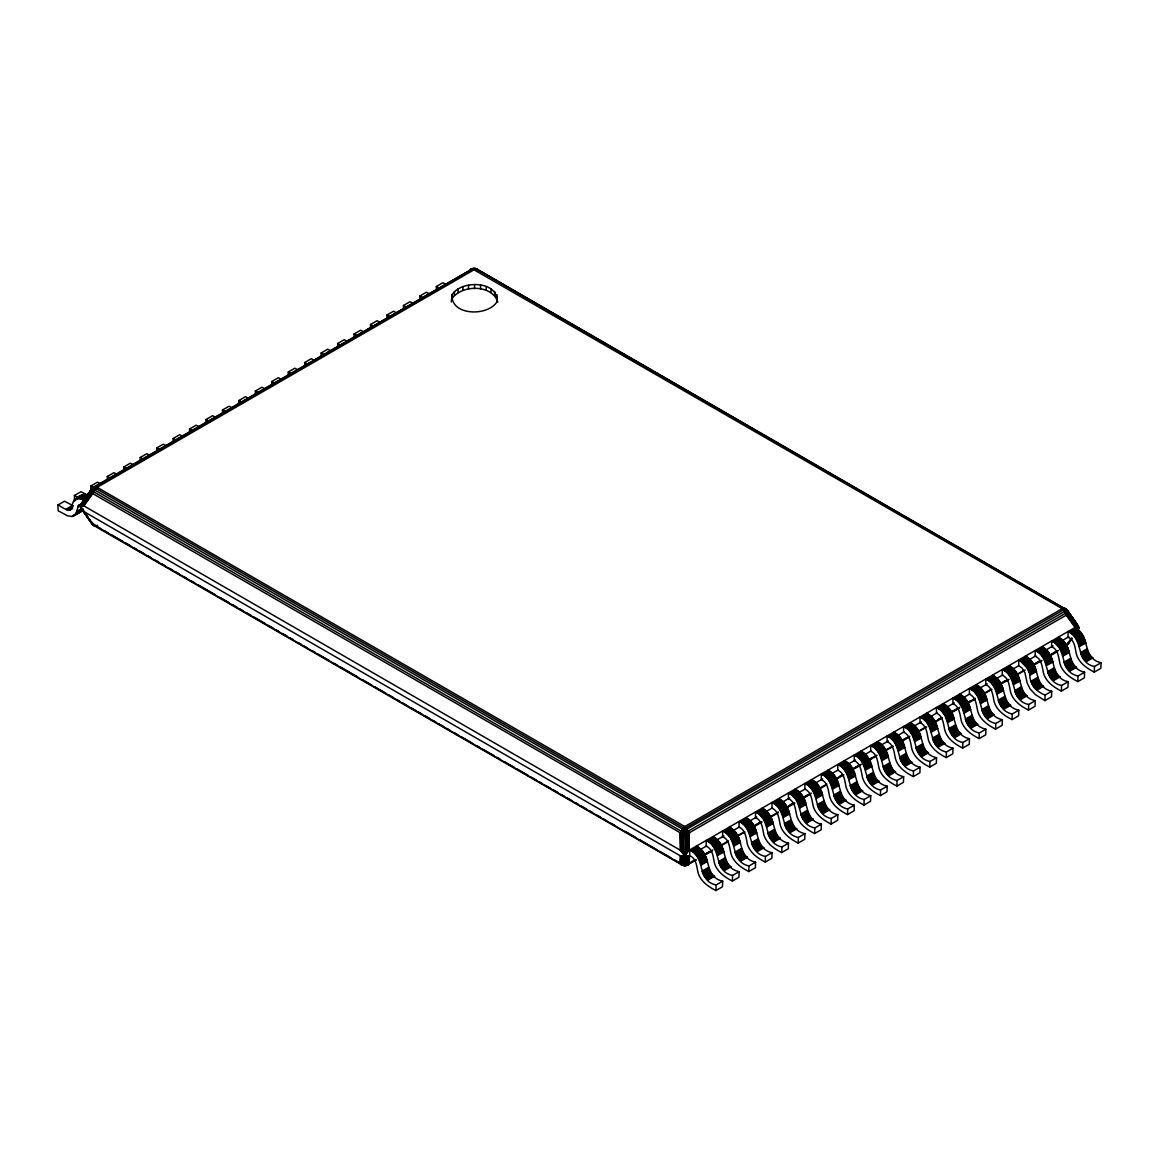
<?xml version="1.0" encoding="UTF-8"?>
<svg xmlns="http://www.w3.org/2000/svg" width="1159" height="1159" viewBox="0 0 1159 1159"><rect width="100%" height="100%" fill="white"/><g stroke="black" fill="none" stroke-linecap="round" stroke-linejoin="round"><path stroke-width="1.5" d="M473.017 268.497L93.386 487.229L80.043 506.512L93.647 525.418L682.303 865.15L683.796 864.962L684.143 855.284L680.203 850.155L680.203 832.756L684.781 826.555L1061.789 608.895L1064.541 608.287L1066.744 609.75L476.972 269.047L472.858 268.526L469.641 270.598L471.988 268.989L476.479 269.149L564.969 320.348M93.662 523.781L91.909 523.81L681.883 864.455L685.346 865.324L685.78 832.915L683.535 829.714L94.459 489.895L91.271 489.808L92.648 493.531L680.203 832.756L689.359 832.756L1066.352 615.11L1067.787 611.228L1065.614 608.794L1066.744 609.75M681.521 851.314L681.854 831.568L686.229 827.642L1063.223 609.982L1066.526 609.475M689.359 832.756L688.794 850.576L685.433 855.284L680.84 856.124L83.97 511.626L80.043 506.512L92.488 487.982L94.459 486.708L97.211 487.331L684.781 826.555L689.359 832.756L688.794 850.576L687.693 832.872L684.868 828.555L95.777 488.403L92.387 488.113M716.103 884.969C696.53 880.681 705.99 857.196 689.721 849.953L689.721 855.661C696.545 858.544 696.631 866.7 698.095 872.828C700.644 881.362 708.381 886.707 715.914 890.561L716.103 884.969L722.68 881.173C703.107 876.885 712.539 853.401 696.298 846.157M722.68 881.173L722.492 886.751L715.914 890.561M732.546 875.465C712.973 871.191 722.434 847.707 706.179 840.463L706.179 846.157C713.002 849.054 713.075 857.196 714.538 863.325C717.102 871.858 724.824 877.204 732.372 881.057L732.546 875.465L739.123 871.669C719.565 867.396 728.997 843.897 712.756 836.653M739.123 871.669L738.949 877.262L732.372 881.057M749.004 865.976C729.431 861.688 738.891 838.203 722.622 830.96L722.622 836.653C729.446 839.551 729.533 847.707 730.996 853.821C733.546 862.368 741.282 867.714 748.815 871.554L749.004 865.976L755.581 862.166C736.008 857.892 745.44 834.408 729.199 827.164M755.581 862.166L755.393 867.758L748.815 871.554M765.447 856.472C745.874 852.184 755.335 828.714 739.08 821.456L739.08 827.164C745.903 830.061 745.976 838.203 747.454 844.331C750.003 852.865 757.725 858.211 765.273 862.064L765.447 856.472L772.039 852.676C752.466 848.388 761.898 824.904 745.657 817.66M772.039 852.676L771.851 858.268L765.273 862.064M781.905 846.983C762.332 842.694 771.793 819.21 755.523 811.966L755.523 817.66C762.347 820.558 762.434 828.714 763.897 834.828C766.447 843.375 774.183 848.721 781.717 852.56L781.905 846.983L788.482 843.173C768.924 838.899 778.341 815.414 762.1 808.171M788.482 843.173L788.294 848.765L781.717 852.56M798.348 837.479C778.776 833.191 788.236 809.706 771.981 802.463L771.981 808.171C778.805 811.054 778.877 819.21 780.355 825.338C782.904 833.872 790.626 839.217 798.174 843.071L798.348 837.479L804.94 833.683C785.367 829.395 794.799 805.911 778.558 798.667M804.94 833.683L804.752 839.261L798.174 843.071M814.806 827.975C795.233 823.701 804.694 800.217 788.424 792.973L788.424 798.667C795.248 801.564 795.335 809.706 796.798 815.835C799.362 824.368 807.084 829.714 814.618 833.567L814.806 827.975L821.383 824.179C801.825 819.906 811.242 796.407 795.002 789.163M821.383 824.179L821.195 829.772L814.618 833.567M831.249 818.486C811.677 814.197 821.137 790.713 804.882 783.47L804.882 789.163C811.706 792.061 811.778 800.217 813.256 806.331C815.806 814.878 823.527 820.224 831.075 824.078L831.249 818.486L837.841 814.69C818.268 810.402 827.7 786.918 811.459 779.674M837.841 814.69L837.653 820.268L831.075 824.078M847.707 808.982C828.134 804.694 837.595 781.224 821.325 773.966L821.325 779.674C828.149 782.571 828.236 790.713 829.699 796.841C832.263 805.375 839.985 810.721 847.519 814.574L847.707 808.982L854.284 805.186C834.726 800.898 844.143 777.414 827.903 770.17M854.284 805.186L854.096 810.778L847.519 814.574M864.15 799.493C844.578 795.204 854.038 771.72 837.783 764.476L837.783 770.17C844.607 773.067 844.679 781.224 846.157 787.338C848.707 795.885 856.429 801.231 863.977 805.07L864.15 799.493L870.742 795.682C851.17 791.409 860.601 767.924 844.36 760.681M870.742 795.682L870.554 801.275L863.977 805.07M880.608 789.989C861.036 785.701 870.496 762.216 854.226 754.973L854.226 760.681C861.05 763.564 861.137 771.72 862.6 777.848C865.165 786.381 872.886 791.727 880.42 795.581L880.608 789.989L887.186 786.193C867.627 781.905 877.044 758.421 860.804 751.177M887.186 786.193L887.012 791.785L880.42 795.581M897.066 780.485C877.479 776.211 886.939 752.727 870.684 745.483L870.684 751.177C877.508 754.074 877.58 762.231 879.058 768.345C881.608 776.892 889.33 782.224 896.878 786.077L897.066 780.485L903.643 776.689C884.071 772.416 893.502 748.931 877.262 741.673M903.643 776.689L903.455 782.282L896.878 786.077M913.509 770.996C893.937 766.707 903.397 743.223 887.128 735.979L887.128 741.673C893.951 744.571 894.038 752.727 895.501 758.855C898.066 767.388 905.787 772.734 913.321 776.588L913.509 770.996L920.087 767.2C900.529 762.912 909.96 739.428 893.705 732.184M920.087 767.2L919.913 772.778L913.321 776.588M929.967 761.492C910.38 757.218 919.84 733.734 903.585 726.49L903.585 732.184C910.409 735.081 910.496 743.223 911.959 749.351C914.509 757.885 922.231 763.23 929.779 767.084L929.967 761.492L936.544 757.696C916.972 753.408 926.403 729.924 910.163 722.68M936.544 757.696L936.356 763.288L929.779 767.084M946.41 752.003C926.838 747.714 936.298 724.23 920.029 716.986L920.029 722.68C926.852 725.577 926.939 733.734 928.402 739.848C930.967 748.395 938.689 753.741 946.222 757.58L946.41 752.003L952.988 748.192C933.43 743.919 942.861 720.434 926.62 713.191M952.988 748.192L952.814 753.785L946.222 757.58M962.868 742.499C943.296 738.211 952.741 714.726 936.486 707.483L936.486 713.191C943.31 716.088 943.397 724.23 944.86 730.358C947.41 738.891 955.132 744.237 962.68 748.091L962.868 742.499L969.446 738.703C949.873 734.415 959.304 710.931 943.064 703.687M969.446 738.703L969.257 744.295L962.68 748.091M979.312 732.995C959.739 728.721 969.199 705.237 952.93 697.993L952.93 703.687C959.753 706.584 959.84 714.741 961.304 720.855C963.868 729.402 971.59 734.734 979.123 738.587L979.312 732.995L985.889 729.199C966.331 724.926 975.762 701.441 959.522 694.198M985.889 729.199L985.715 734.792L979.123 738.587M995.769 723.506C976.197 719.217 985.657 695.733 969.388 688.489L969.388 694.198C976.211 697.081 976.298 705.237 977.761 711.365C980.311 719.898 988.033 725.244 995.581 729.098L995.769 723.506L1002.347 719.71C982.774 715.422 992.205 691.937 975.965 684.694M1002.347 719.71L1002.158 725.288L995.581 729.098M1012.213 714.002C992.64 709.728 1002.1 686.244 985.831 679L985.831 684.694C992.669 687.591 992.741 695.733 994.205 701.861C996.769 710.395 1004.491 715.74 1012.024 719.594L1012.213 714.002L1018.79 710.206C999.232 705.932 1008.663 682.434 992.423 675.19M1018.79 710.206L1018.616 715.798L1012.024 719.594M1028.67 704.513C1009.098 700.224 1018.558 676.74 1002.289 669.496L1002.289 675.19C1009.112 678.087 1009.199 686.244 1010.662 692.358C1013.212 700.905 1020.934 706.251 1028.482 710.09L1028.67 704.513L1035.248 700.702C1015.675 696.429 1025.107 672.944 1008.866 665.701M1035.248 700.702L1035.059 706.295L1028.482 710.09M1012.314 669.409L1018.587 665.788L1021.847 667.816L1024.947 672.742L1027.106 682.868L1030.09 688.895L1035.494 694.705L1044.94 700.601L1045.114 695.009L1051.691 691.213C1032.133 686.925 1041.564 663.441 1025.324 656.197M1051.691 691.213L1051.517 696.805L1044.94 700.601M1061.572 685.52C1041.999 681.231 1051.459 657.747 1035.19 650.503L1035.19 656.197C1042.013 659.094 1042.1 667.251 1043.564 673.365C1046.113 681.912 1053.85 687.258 1061.383 691.097L1061.572 685.52L1068.149 681.709C1048.576 677.436 1058.008 653.951 1041.767 646.708M1068.149 681.709L1067.961 687.301L1061.383 691.097M1078.015 676.016C1058.442 671.727 1067.903 648.243 1051.648 640.999L1051.648 646.708C1058.471 649.591 1058.544 657.747 1060.007 663.875C1062.571 672.408 1070.293 677.754 1077.841 681.608L1078.015 676.016L1084.592 672.22C1065.034 667.932 1074.465 644.447 1058.225 637.204M1084.592 672.22L1084.418 677.798L1077.841 681.608M1094.473 666.512C1074.9 662.238 1084.36 638.754 1068.091 631.51L1068.091 637.204C1074.915 640.101 1075.001 648.243 1076.465 654.371C1079.015 662.905 1086.751 668.25 1094.284 672.104L1094.473 666.512L1101.05 662.716C1081.477 658.442 1090.909 634.944 1074.668 627.7M1101.05 662.716L1100.862 668.308L1094.284 672.104M1077.059 630.829L1078.957 628.077L1075.03 627.497L1066.352 615.11L1064.541 611.474L1065.498 610.489C1067.845 609.417 1068.033 613.111 1065.614 613.227L688.62 830.887L687.693 832.872L687.533 851.952L685.78 832.915L682.028 829.12L683.796 832.915L682.723 852.908L681.883 832.872L685.882 829.656L1064.541 611.474L1067.294 610.358L1077.899 625.498L1078.957 628.077L1077.551 630.453M682.303 865.15L680.84 856.124L680.203 863.469L683.216 865.498L685.983 865.57L689.359 863.469L689.359 855.864L688.185 856.211L687.693 864.455L685.592 865.136L681.854 864.86L680.203 863.469L680.203 855.864M685.433 855.284L686.49 855.878L685.78 864.962L684.317 865.527L681.883 864.455L681.521 856.226M685.882 829.656L686.229 827.642M73.234 505.846L64.527 501.195L57.95 504.991L58.138 510.786L67.57 515.784L71.945 516.479L75.958 513.64L78.551 505.425L82.086 504.918M452.068 294.763C450.489 315.784 487.794 316.784 497.023 301.717C498.616 280.71 461.296 279.71 452.068 294.763L451.286 302.035M1071.524 638.913L1066.526 646.041M686.896 831.162L687.548 829.12L681.883 832.872L680.84 850.619L680.203 832.756L681.854 831.568L683.796 832.915L688.62 830.887L685.78 832.915L686.49 853.444M80.043 506.512L83.97 505.932L92.648 493.531L92.706 490.605L95.777 486.737L472.771 269.091L474.9 268.511L478.797 270.598L476.697 268.917L470.38 269.569L476.479 269.149M88.721 495.415C81.405 492.097 71.655 499.37 71.974 507.352C69.699 514.219 61.108 506.034 57.95 504.991M89.489 493.024L91.764 489.634M1064.599 609.344L475.465 268.511L476.972 269.047L474.219 269.67L97.211 487.331L83.405 505.686L91.706 492.126L93.386 491.648L681.854 831.568M73.915 515.798L81.246 511.452L83.013 508.772L76.436 512.582M79.971 497.747L82.637 494.922L73.944 500.529L80.435 496.878M474.683 268.54L471.452 269.047L472.771 269.091C473.205 267.019 479.565 269.83 477.117 269.612M680.956 864.498L685.722 865.614L696.443 859.978M1066.628 645.911L1067.323 644.752L1066.57 644.839M82.796 505.57L91.706 492.126L93.14 487.823L95.777 488.403L91.213 489.649L82.13 505.599L94.459 486.708L91.894 488.518L81.449 503.383L93.386 487.229L91.271 489.808L91.996 488.388M81.101 505.903L91.213 490.808L94.459 489.895L93.473 489.055M1067.222 644.578L1066.845 645.708L1071.814 638.377M80.043 505.759L93.386 487.229M1071.061 638.87L1066.092 645.969L1071.684 638.739M91.677 489.62L83.347 501.094L92.648 488.243M1067.033 645.447L1071.814 638.623M452.068 298.558C461.905 284.462 492.184 284.303 497.805 302.035M1066.657 610.46L1077.551 627.338L1067.294 613.705L1065.614 613.227L1067.787 611.228L1076.87 624.006L1066.352 609.822L1075.595 622.615L1067.323 611.199M1066.092 645.969L1071.829 638.029M93.14 487.823L94.459 486.708M442.941 287.157L443.68 286.476M684.433 865.628L681.883 864.455L682.723 856.023L683.796 864.962L687.215 864.875L695.617 859.862M1067.482 611.416L1067.787 612.372L1065.614 613.227M472.264 268.787L470.38 269.569L471.988 268.989M473.654 268.743L474.031 268.787M685.346 865.324L688.62 864.498L685.78 864.962L688.185 856.211M73.452 501.412L76.248 499.601M92.691 490.098L89.895 491.923L92.503 490.46M92.836 524.056L82.13 509.844L92.083 524.027L94.719 525.94L97.486 525.317M87.418 496.168L82.173 499.225L76.204 498.645L83.506 494.603L77.088 498.37L84.433 494.458L78.03 498.24L85.534 494.473L79.131 498.283L86.693 494.661L80.304 498.515L87.91 495.052L81.391 498.877L87.258 496.11M74.582 501.296L74.408 495.487L80.985 491.691L87.649 495.255M90.996 490.344L90.851 485.998L97.428 482.187L100.094 483.622M107.396 479.391L107.309 476.494L113.886 472.698L117.885 474.828M123.839 469.902L123.752 466.99L130.33 463.194L134.328 465.338M140.297 460.398L140.21 457.501L146.787 453.705L149.453 455.125M156.74 450.894L156.653 447.997L163.231 444.201L165.896 445.621M173.242 442.854L173.111 438.508L179.688 434.697L182.354 436.132M189.699 433.35L189.554 429.004L196.132 425.208L200.13 427.338M206.099 422.412L206.012 419.515L212.59 415.704L216.588 417.848M222.557 412.908L222.456 410.011L229.033 406.215L233.046 408.345M239 403.419L238.913 400.507L245.491 396.711L248.156 398.131M255.458 393.915L255.357 391.018L261.934 387.222L264.614 388.642M271.945 385.86L271.814 381.514L278.392 377.718L282.39 379.848M288.359 374.922L288.258 372.025L294.85 368.214L298.848 370.358M304.803 365.418L304.716 362.521L311.293 358.725L315.291 360.855M321.26 355.929L321.159 353.017L327.751 349.221L330.416 350.655M337.704 346.425L337.617 343.528L344.194 339.732L346.86 341.152M354.205 338.385L354.06 334.024L360.652 330.228L364.65 332.372M370.605 327.432L370.518 324.534L377.095 320.724L381.094 322.868M387.063 317.928L386.961 315.031L393.553 311.235L397.551 313.365M403.506 308.439L403.419 305.527L409.996 301.731L412.662 303.165M419.964 298.935L419.877 296.038L426.454 292.242L429.12 293.662M436.465 290.895L436.32 286.534L442.897 282.738L446.896 284.882M94.212 487.345L217.791 415.994M220.92 414.198L310.076 362.709M313.205 360.913L338.24 346.454M341.369 344.643L444.607 285.042M447.736 283.231L468.077 271.496M65.947 509.265L72.524 505.469M86.592 497.197L82.173 499.225L86.911 497.37M66.657 509.641L71.916 506.613M67.555 509.989L72.829 506.961M68.352 510.163L72.307 507.874M69.192 510.163L71.829 508.642M69.888 510.003L72.524 508.482M78.551 505.425L81.695 503.499M78.117 506.019L82.072 503.73M77.812 506.729L81.753 504.455M76.784 511.394L82.043 508.352M75.958 513.64L82.535 509.83M71.945 516.479L81.912 510.757M72.988 516.233L81.246 511.452M689.359 850.155L1075.03 627.497M697.675 846.954L691.097 850.749L698.457 847.432L691.909 851.257L699.239 847.997L692.72 851.836L700.326 848.881L693.937 852.85L701.499 850.011L695.096 853.995L702.6 851.242L696.197 855.241L703.542 852.459L697.124 856.472L704.426 853.763L697.993 857.79L705.309 855.27L698.863 859.312L706.092 856.82L699.616 860.862L706.686 858.239L700.195 862.282L707.178 859.703L700.659 863.701L707.598 861.282L701.021 865.078M714.118 837.45L707.541 841.246L714.915 837.943L708.366 841.753L715.683 838.493L709.178 842.347L716.784 839.391L710.38 843.346L717.943 840.507L711.539 844.491L719.058 841.738L712.64 845.751L720 842.955L713.582 846.983L720.884 844.259L714.451 848.287L721.767 845.766L715.32 849.808L722.535 847.316L716.059 851.358L723.129 848.736L716.639 852.778L723.636 850.199L717.117 854.212L724.042 851.778L717.464 855.588M730.576 827.946L723.998 831.756L731.358 828.439L724.81 832.263L732.14 828.989L725.621 832.843L733.227 829.887L726.838 833.857L734.4 831.017L727.997 834.987L735.501 832.249L729.098 836.247L736.443 833.466L730.025 837.479L737.327 834.77L730.894 838.797L738.211 836.276L731.764 840.304L738.993 837.827L732.517 841.854L739.587 839.246L733.096 843.288L740.079 840.71L733.56 844.708L740.5 842.289L733.922 846.084M747.019 818.457L740.442 822.253L747.816 818.935L741.267 822.76L748.584 819.5L742.079 823.339L749.685 820.384L743.281 824.353L750.858 821.514L744.44 825.498L751.959 822.745L745.541 826.744L752.901 823.962L746.483 827.99L753.785 825.266L747.352 829.293L754.668 826.773L748.221 830.815L755.436 828.323L748.975 832.365L756.03 829.743L749.54 833.785L756.537 831.206L750.018 835.204L756.943 832.785L750.366 836.595M763.477 808.953L756.899 812.749L764.259 809.446L757.711 813.27L765.041 809.996L758.522 813.85L766.128 810.894L759.739 814.849L767.301 812.01L760.898 815.994L768.403 813.256L761.999 817.254L769.359 814.473L762.926 818.486L770.228 815.762L763.795 819.79L771.126 817.283L764.665 821.311L771.894 818.819L765.418 822.861L772.488 820.239L765.998 824.295L772.981 821.717L766.461 825.715L773.401 823.296L766.823 827.091M779.92 799.464L773.343 803.259L780.717 799.942L774.169 803.766L781.485 800.507L774.98 804.346L782.586 801.391L776.182 805.36L783.759 802.521L777.341 806.505L784.86 803.752L778.442 807.751L785.802 804.969L779.384 808.982L786.686 806.273L780.253 810.3L787.569 807.78L781.123 811.822L788.337 809.33L781.876 813.372L788.931 810.749L782.441 814.791L789.438 812.213L782.919 816.211L789.844 813.792L783.267 817.588M796.378 789.96L789.801 793.756L797.16 790.452L790.612 794.263L797.943 791.003L791.423 794.857L799.029 791.901L792.64 795.856L800.203 793.017L793.799 797.001L801.304 794.248L794.9 798.261L802.26 795.48L795.827 799.493L803.129 796.769L796.697 800.797L804.027 798.276L797.566 802.318L804.795 799.826L798.319 803.868L805.389 801.246L798.899 805.288L805.882 802.709L799.362 806.722L806.302 804.303L799.724 808.098M812.836 780.456L806.244 784.266L813.618 780.949L807.07 784.773L814.386 781.499L807.881 785.353L815.487 782.397L809.083 786.367L816.66 783.527L810.242 787.497L817.761 784.759L811.343 788.757L818.703 785.976L812.285 789.989L819.587 787.28L813.154 791.307L820.471 788.786L814.024 792.814L821.238 790.337L814.777 794.379L821.832 791.756L815.342 795.798L822.339 793.22L815.82 797.218L822.745 794.799L816.168 798.594M829.279 770.967L822.702 774.763L830.061 771.459L823.513 775.27L830.844 772.01L824.324 775.849L831.93 772.908L825.541 776.863L833.104 774.024L826.7 778.008L834.205 775.255L827.801 779.268L835.161 776.472L828.728 780.5L836.03 777.776L829.598 781.803L836.928 779.283L830.467 783.325L837.696 780.833L831.22 784.875L838.29 782.253L831.8 786.295L838.783 783.716L832.263 787.714L839.203 785.295L832.626 789.105M845.737 761.463L839.145 765.273L846.519 761.956L839.971 765.78L847.301 762.506L840.782 766.36L848.388 763.404L841.985 767.359L849.561 764.52L843.144 768.504L850.663 765.766L844.245 769.764L851.604 766.983L845.186 770.996L852.488 768.272L846.056 772.314L853.372 769.793L846.925 773.821L854.14 771.329L847.678 775.371L854.734 772.749L848.243 776.805L855.241 774.226L848.721 778.225L855.646 775.806L849.069 779.601M862.18 751.974L855.603 755.769L862.962 752.452L856.414 756.276L863.745 753.017L857.225 756.856L864.831 753.901L858.442 757.87L866.005 755.031L859.601 759.015L867.106 756.262L860.702 760.261L868.062 757.479L861.63 761.492L868.946 758.783L862.499 762.81L869.829 760.29L863.368 764.332L870.597 761.84L864.121 765.882L871.191 763.259L864.701 767.301L871.684 764.723L865.165 768.721L872.104 766.302L865.527 770.098M878.638 742.47L872.046 746.266L879.42 742.962L872.872 746.787L880.203 743.513L873.683 747.367L881.289 744.411L874.886 748.366L882.463 745.527L876.059 749.511L883.564 746.773L877.146 750.771L884.505 747.99L878.087 752.003L885.389 749.279L878.957 753.307L886.273 750.786L879.826 754.828L887.041 752.336L880.579 756.378L887.635 753.756L881.144 757.798L888.142 755.219L881.622 759.232L888.547 756.813L881.97 760.608M895.081 732.981L888.504 736.776L895.864 733.459L889.315 737.283L896.646 734.009L890.126 737.863L897.732 734.907L891.343 738.877L898.906 736.037L892.502 740.007L900.021 737.269L893.603 741.267L900.963 738.486L894.531 742.499L901.847 739.79L895.4 743.817L902.731 741.296L896.269 745.338L903.498 742.847L897.023 746.889L904.092 744.266L897.602 748.308L904.585 745.73L898.066 749.728L905.005 747.309L898.428 751.104M911.539 723.477L904.947 727.273L912.321 723.969L905.773 727.78L913.104 724.52L906.584 728.374L914.19 725.418L907.787 729.373L915.364 726.534L908.96 730.518L916.465 727.765L910.047 731.778L917.406 728.982L910.988 733.01L918.29 730.286L911.858 734.313L919.174 731.793L912.727 735.835L919.942 733.343L913.48 737.385L920.536 734.763L914.06 738.805L921.043 736.226L914.523 740.239L921.463 737.805L914.871 741.615M927.982 713.973L921.405 717.783L928.765 714.466L922.216 718.29L929.547 715.016L923.028 718.87L930.634 715.914L924.245 719.884L931.807 717.03L925.404 721.014L932.923 718.276L926.505 722.274L933.864 719.493L927.432 723.506L934.748 720.782L928.301 724.824L935.632 722.303L929.17 726.331L936.4 723.839L929.924 727.881L936.994 725.273L930.503 729.315L937.486 726.736L930.967 730.735L937.906 728.316L931.329 732.111M944.44 704.484L937.848 708.279L945.222 704.962L938.674 708.786L946.005 705.527L939.485 709.366L947.091 706.411L940.688 710.38L948.265 707.541L941.861 711.525L949.366 708.772L942.948 712.771L950.308 709.989L943.89 714.016L951.191 711.293L944.759 715.32L952.075 712.799L945.628 716.841L952.857 714.35L946.381 718.392L953.437 715.769L946.961 719.811L953.944 717.233L947.425 721.231L954.364 718.812L947.772 722.608M960.883 694.98L954.306 698.776L961.666 695.472L955.117 699.297L962.448 696.023L955.943 699.877L963.549 696.921L957.146 700.876L964.708 698.037L958.305 702.021L965.824 699.283L959.406 703.281L966.765 700.5L960.333 704.513L967.649 701.789L961.202 705.817L968.533 703.296L962.071 707.338L969.301 704.846L962.825 708.888L969.895 706.266L963.404 710.322L970.402 707.729L963.868 711.742L970.807 709.322L964.23 713.118M977.341 685.491L970.764 689.286L978.124 685.969L971.575 689.793L978.906 686.534L972.387 690.373L979.992 687.417L973.589 691.387L981.166 688.547L974.762 692.531L982.267 689.779L975.849 693.777L983.209 690.996L976.791 695.009L984.092 692.3L977.66 696.327L984.976 693.806L978.529 697.848L985.758 695.357L979.283 699.399L986.352 696.776L979.862 700.818L986.845 698.24L980.326 702.238L987.265 699.819L980.673 703.614M993.785 675.987L987.207 679.782L994.567 676.479L988.019 680.29L995.349 677.03L988.844 680.884L996.45 677.928L990.047 681.883L997.609 679.044L991.206 683.028L998.725 680.275L992.307 684.288L999.666 681.492L993.234 685.52L1000.55 682.796L994.103 686.823L1001.434 684.303L994.973 688.345L1002.202 685.853L995.726 689.895L1002.796 687.273L996.305 691.315L1003.303 688.736L996.783 692.749L1003.708 690.315L997.131 694.125M1010.242 666.483L1003.665 670.293L1011.025 666.976L1004.476 670.8L1011.807 667.526L1005.288 671.38L1012.894 668.424L1006.505 672.394L1014.067 669.554L1007.664 673.524L1015.168 670.786L1008.75 674.784L1016.11 672.003L1009.692 676.016L1016.994 673.307L1010.561 677.334L1017.877 674.813L1011.43 678.841L1018.66 676.363L1012.184 680.391L1019.254 677.783L1012.763 681.825L1019.746 679.246L1013.227 683.245L1020.166 680.826L1013.574 684.621M1026.686 656.994L1020.108 660.789L1018.732 659.993L1018.732 665.701M1043.143 647.49L1036.566 651.286L1043.926 647.982L1037.377 651.807L1044.708 648.533L1038.189 652.387L1045.795 649.431L1039.406 653.386L1046.968 650.547L1040.565 654.531L1048.069 651.793L1041.666 655.791L1049.011 653.01L1042.593 657.023L1049.895 654.299L1043.462 658.326L1050.778 655.82L1044.331 659.848L1051.561 657.356L1045.085 661.398L1052.155 658.776L1045.664 662.832L1052.647 660.253L1046.128 664.252L1053.067 661.832L1046.49 665.628M1059.587 638.001L1053.009 641.796L1060.369 638.479L1053.835 642.303L1061.151 639.044L1054.647 642.883L1062.252 639.927L1055.849 643.897L1063.411 641.057L1057.008 645.041L1064.527 642.289L1058.109 646.287L1065.469 643.506L1059.051 647.519L1066.352 644.81L1059.92 648.837L1067.236 646.316L1060.789 650.358L1068.004 647.867L1061.528 651.909L1068.598 649.286L1062.108 653.328L1069.105 650.75L1062.586 654.748L1069.511 652.329L1062.933 656.124M1076.045 628.497L1069.467 632.292L1076.827 628.989L1070.279 632.8L1077.609 629.54L1071.09 633.394L1078.696 630.438L1072.307 634.393L1079.869 631.554L1073.466 635.538L1080.97 632.785L1074.567 636.798L1081.912 634.016L1075.494 638.029L1082.796 635.306L1076.363 639.333L1083.679 636.813L1077.233 640.855L1084.462 638.363L1077.986 642.405L1085.056 639.782L1078.565 643.824L1085.548 641.246L1079.029 645.259L1085.969 642.839L1079.391 646.635M698.761 850.431L706.613 845.911M717.58 839.565L723.853 835.943M733.256 830.51L739.529 826.903M748.931 821.47L756.769 816.936M766.186 811.503L772.459 807.895M781.861 802.463L789.699 797.928M799.102 792.495L805.375 788.888M814.777 783.455L822.615 778.92M832.032 773.488L838.305 769.866M847.707 764.447L855.545 759.913M863.383 755.393L871.22 750.858M882.202 744.527L888.46 740.905M897.877 735.472L904.15 731.851M913.553 726.432L921.391 721.898M930.793 716.465L937.066 712.843M946.468 707.425L954.306 702.89M963.723 697.457L969.996 693.835M979.398 688.417L987.236 683.882M996.639 678.45L1002.912 674.828M1028.004 660.355L1035.842 655.82M1045.244 650.402L1053.082 645.867M1062.484 640.434L1068.757 636.813M690.923 862.267L694.038 860.471M704.991 854.154L709.67 851.445M755.016 825.266L759.696 822.557M789.395 805.418L792.524 803.607M803.462 797.291L808.156 794.581M839.42 776.53L842.55 774.734M853.488 768.417L858.182 765.708M869.12 759.391L872.249 757.58M903.513 739.529L906.642 737.732M937.906 719.681L941.036 717.87M951.974 711.554L956.668 708.844M967.606 702.528L970.735 700.717M1001.999 682.68L1005.128 680.869M1034.828 663.716L1039.507 661.007M1052.024 653.792L1055.139 651.981M703.426 855.356L712.814 849.938M720.623 845.418L728.446 840.912M736.255 836.392L744.078 831.887M753.451 826.468L761.275 821.963M770.648 816.544L778.457 812.024M786.28 807.519L794.089 802.999M803.477 797.595L811.286 793.075M819.109 788.569L826.918 784.049M836.305 778.631L842.55 775.023M851.937 769.619L861.311 764.201M869.134 759.681L876.943 755.175M884.766 750.655L892.575 746.15M901.963 740.731L909.772 736.226M919.145 730.807L925.404 727.2M934.777 721.782L941.036 718.174M950.409 712.756L959.797 707.338M967.606 702.832L975.429 698.312M983.238 693.806L991.061 689.286M1000.434 683.868L1008.258 679.362M1017.631 673.944L1023.89 670.337M1033.263 664.918L1041.086 660.413M1048.895 655.893L1058.283 650.489M704.252 855.472L712.075 850.967M721.449 845.548L727.707 841.941M737.081 836.523L744.889 832.003M753.205 827.106L762.086 822.079M769.909 817.573L778.211 812.676M787.106 807.635L794.915 803.129M803.216 798.232L810.547 794.103M819.935 788.685L826.179 785.078M835.567 779.659L843.868 774.763M851.677 770.257L860.572 765.215M868.395 760.71L876.697 755.813M885.577 750.786L893.401 746.266M901.702 741.369L909.033 737.24M918.406 731.836L926.722 726.925M934.038 722.81L942.354 717.899M951.235 712.872L959.058 708.366M966.867 703.846L974.69 699.341M984.063 693.922L991.887 689.417M1000.188 684.52L1009.083 679.478M1016.892 674.973L1025.193 670.076M1032.524 665.947L1041.898 660.529M1049.721 656.023L1057.53 651.503M1030.032 675.132L1036.61 671.322L1029.685 673.741C1029.54 683.622 1035.842 691.778 1045.114 695.009M702.079 871.148L708.656 867.338M718.537 861.644L725.114 857.848M734.98 852.14L741.557 848.345M751.438 842.651L758.015 838.855M767.881 833.147L774.458 829.351M784.339 823.658L790.916 819.848M800.782 814.154L807.359 810.358M817.24 804.665L823.817 800.855M833.683 795.161L840.261 791.365M850.141 785.657L856.718 781.861M866.584 776.168L873.162 772.372M883.042 766.664L889.619 762.868M899.485 757.175L906.077 753.364M915.943 747.671L922.521 743.875M932.387 738.167L938.978 734.371M948.844 728.678L955.422 724.882M965.288 719.174L971.879 715.378M981.745 709.685L988.323 705.874M998.189 700.181L1004.781 696.385M1014.647 690.677L1021.224 686.881M1031.09 681.188L1037.682 677.392M1047.548 671.684L1054.125 667.888M1064.005 662.195L1070.583 658.384M1080.449 652.691L1087.026 648.895M702.253 871.959L708.83 868.163M718.71 862.455L725.288 858.66M735.154 852.966L741.731 849.17M751.611 843.462L758.189 839.667M768.055 833.973L774.632 830.163M784.513 824.469L791.09 820.673M800.956 814.965L807.533 811.17M817.414 805.476L823.991 801.68M833.857 795.972L840.449 792.176M850.315 786.483L856.892 782.673M866.758 776.979L873.35 773.183M883.216 767.475L889.793 763.68M899.659 757.986L906.251 754.19M916.117 748.482L922.694 744.686M932.56 738.993L939.152 735.183M949.018 729.489L955.596 725.693M965.476 720L972.053 716.19M981.919 710.496L988.497 706.7M998.377 700.992L1004.954 697.196M1014.82 691.503L1021.398 687.707M1031.278 681.999L1037.856 678.203M1047.722 672.51L1054.299 668.7M1064.179 663.006L1070.757 659.21M1080.623 653.502L1087.2 649.706M702.499 872.785L709.076 868.989M718.942 863.281L725.534 859.485M735.4 853.792L741.977 849.996M751.843 844.288L758.435 840.492M768.301 834.799L774.878 830.989M784.744 825.295L791.336 821.499M801.202 815.806L807.78 811.995M817.646 806.302L824.237 802.506M834.103 796.798L840.681 793.002M850.547 787.309L857.138 783.513M867.004 777.805L873.582 774.009M883.462 768.316L890.04 764.505M899.906 758.812L906.483 755.016M916.363 749.308L922.941 745.512M932.807 739.819L939.384 736.023M949.264 730.315L955.842 726.519M965.708 720.826L972.285 717.015M982.166 711.322L988.743 707.526M998.609 701.818L1005.186 698.022M1015.067 692.329L1021.644 688.533M1031.51 682.825L1038.087 679.029M1047.968 673.336L1054.545 669.525M1064.411 663.832L1070.988 660.036M1080.869 654.342L1087.446 650.532M702.962 874.002L709.54 870.192M719.406 864.498L725.983 860.702M735.864 855.009L742.441 851.199M752.307 845.505L758.899 841.709M768.765 836.001L775.342 832.205M785.208 826.512L791.8 822.716M801.666 817.008L808.243 813.212M818.109 807.519L824.701 803.709M834.567 798.015L841.144 794.219M851.01 788.511L857.602 784.715M867.468 779.022L874.045 775.226M883.926 769.518L890.503 765.722M900.369 760.029L906.946 756.219M916.827 750.525L923.404 746.729M933.27 741.021L939.848 737.225M949.728 731.532L956.305 727.736M966.171 722.028L972.749 718.232M982.629 712.539L989.206 708.728M999.072 703.035L1005.65 699.239M1015.53 693.546L1022.108 689.735M1031.974 684.042L1038.551 680.246M1048.431 674.538L1055.009 670.742M1064.875 665.049L1071.452 661.253M1081.333 655.545L1087.91 651.749M703.542 875.175L710.119 871.365M719.985 865.672L726.563 861.876M736.443 856.168L743.02 852.372M752.886 846.678L759.464 842.883M769.344 837.175L775.922 833.379M785.788 827.685L792.365 823.875M802.245 818.182L808.823 814.386M818.689 808.678L825.266 804.882M835.146 799.188L841.724 795.393M851.59 789.685L858.167 785.889M868.048 780.195L874.625 776.385M884.491 770.692L891.083 766.896M900.949 761.202L907.526 757.392M917.392 751.698L923.984 747.903M933.85 742.195L940.427 738.399M950.293 732.705L956.885 728.91M966.751 723.202L973.328 719.406M983.194 713.712L989.786 709.902M999.652 704.208L1006.229 700.413M1016.095 694.705L1022.687 690.909M1032.553 685.215L1039.13 681.42M1049.011 675.711L1055.588 671.916M1065.454 666.222L1072.032 662.412M1081.912 656.718L1088.489 652.923M704.15 876.19L710.742 872.394M720.608 866.7L727.186 862.89M737.052 857.196L743.643 853.401M753.509 847.693L760.087 843.897M769.953 838.203L776.544 834.408M786.41 828.699L792.988 824.904M802.854 819.21L809.446 815.4M819.312 809.706L825.889 805.911M835.755 800.203L842.347 796.407M852.213 790.713L858.79 786.918M868.671 781.209L875.248 777.414M885.114 771.72L891.691 767.91M901.572 762.216L908.149 758.421M918.015 752.727L924.592 748.917M934.473 743.223L941.05 739.428M950.916 733.719L957.493 729.924M967.374 724.23L973.951 720.434M983.817 714.726L990.394 710.931M1000.275 705.237L1006.852 701.427M1016.718 695.733L1023.296 691.937M1033.176 686.229L1039.753 682.434M1049.619 676.74L1056.197 672.944M1066.077 667.236L1072.654 663.441M1082.52 657.747L1089.112 653.937M704.846 877.16L711.438 873.35M721.304 867.656L727.881 863.861M737.747 858.153L744.339 854.357M754.205 848.663L760.782 844.868M770.663 839.159L777.24 835.364M787.106 829.67L793.683 825.86M803.564 820.166L810.141 816.371M820.007 810.677L826.584 806.867M836.465 801.173L843.042 797.378M852.908 791.669L859.485 787.874M869.366 782.18L875.943 778.384M885.809 772.676L892.387 768.881M902.267 763.187L908.844 759.377M918.71 753.683L925.288 749.887M935.168 744.179L941.745 740.384M951.611 734.69L958.189 730.894M968.069 725.186L974.647 721.391M984.513 715.697L991.104 711.887M1000.97 706.193L1007.548 702.397M1017.414 696.689L1024.005 692.894M1033.871 687.2L1040.449 683.404M1050.315 677.696L1056.907 673.901M1066.773 668.207L1073.35 664.397M1083.216 658.703L1089.808 654.907M705.686 878.116L712.278 874.321M722.144 868.627L728.721 864.817M738.587 859.123L745.179 855.328M755.045 849.634L761.622 845.824M771.488 840.13L778.08 836.334M787.946 830.626L794.523 826.831M804.404 821.137L810.981 817.341M820.847 811.633L827.425 807.837M837.305 802.144L843.882 798.334M853.748 792.64L860.326 788.844M870.206 783.136L876.784 779.341M886.649 773.647L893.227 769.851M903.107 764.143L909.685 760.347M919.551 754.654L926.128 750.844M936.008 745.15L942.586 741.354M952.452 735.646L959.029 731.851M968.91 726.157L975.487 722.361M985.353 716.653L991.93 712.857M1001.811 707.164L1008.388 703.354M1018.254 697.66L1024.846 693.864M1034.712 688.171L1041.289 684.361M1051.155 678.667L1057.747 674.871M1067.613 669.163L1074.19 665.367M1084.056 659.674L1090.648 655.878M706.497 878.884L713.075 875.088M722.941 869.38L729.518 865.585M739.399 859.891L745.976 856.081M755.842 850.387L762.419 846.592M772.3 840.883L778.877 837.088M788.743 831.394L795.32 827.598M805.201 821.89L811.778 818.095M821.644 812.401L828.221 808.591M838.102 802.897L844.679 799.102M854.545 793.393L861.137 789.598M871.003 783.904L877.58 780.108M887.446 774.4L894.038 770.605M903.904 764.911L910.481 761.101M920.347 755.407L926.939 751.611M936.805 745.918L943.383 742.108M953.249 736.414L959.84 732.618M969.706 726.91L976.284 723.115M986.164 717.421L992.741 713.625M1002.607 707.917L1009.185 704.121M1019.065 698.428L1025.643 694.618M1035.509 688.924L1042.086 685.128M1051.966 679.42L1058.544 675.625M1068.41 669.931L1074.987 666.135M1084.867 660.427L1091.445 656.631M707.396 879.58L713.973 875.769M723.839 870.076L730.431 866.28M740.297 860.572L746.874 856.776M756.74 851.083L763.332 847.287M773.198 841.579L779.775 837.783M789.641 832.09L796.233 828.279M806.099 822.586L812.676 818.79M822.557 813.082L829.134 809.286M839 803.593L845.577 799.797M855.458 794.089L862.035 790.293M871.901 784.6L878.479 780.789M888.359 775.096L894.936 771.3M904.802 765.606L911.38 761.796M921.26 756.103L927.837 752.307M937.703 746.599L944.281 742.803M954.161 737.11L960.739 733.314M970.605 727.606L977.182 723.81M987.062 718.116L993.64 714.306M1003.506 708.613L1010.083 704.817M1019.963 699.109L1026.541 695.313M1036.407 689.619L1042.999 685.824M1052.865 680.116L1059.442 676.32M1069.308 670.626L1075.9 666.816M1085.766 661.123L1092.343 657.327M708.106 880L714.683 876.204M724.549 870.51L731.126 866.7M741.007 861.007L747.584 857.211M757.45 851.517L764.027 847.707M773.908 842.014L780.485 838.218M790.351 832.51L796.928 828.714M806.809 823.02L813.386 819.225M823.252 813.517L829.83 809.721M839.71 804.027L846.287 800.217M856.153 794.523L862.731 790.728M872.611 785.02L879.188 781.224M889.054 775.53L895.646 771.735M905.512 766.027L912.09 762.231M921.956 756.537L928.547 752.727M938.413 747.033L944.991 743.238M954.857 737.53L961.448 733.734M971.314 728.04L977.892 724.245M987.758 718.537L994.35 714.741M1004.216 709.047L1010.793 705.237M1020.673 699.543L1027.251 695.748M1037.117 690.054L1043.694 686.244M1053.574 680.55L1060.152 676.755M1070.018 671.047L1076.595 667.251M1086.476 661.557L1093.053 657.761M688.62 830.887L684.969 832.263M420.789 299.688L421.673 299.196M338.529 347.178L339.413 346.686M256.269 394.668L257.153 394.176M157.566 451.648L158.45 451.155M80.493 512.003L78.522 512.684M472.771 269.091L1065.86 610.764M93.502 487.649L95.777 486.737M93.401 523.448L92.039 523.854L82.796 510.626M684.1 865.556L686.229 864.976M685.983 865.57L687.548 865.02L684.317 865.527M687.215 864.875L688.62 864.498L686.736 865.28M1066.439 610.156L1067.033 610.127M83.97 511.626L92.734 524.737L94.661 524.868M472.858 268.526L475.654 269.091L474.132 268.555L474.219 269.67M94.516 487.722L97.211 487.331M92.474 491.286L91.213 490.808M680.956 830.887L682.303 831.017M1061.789 608.895L1065.614 610.445M686.49 855.878L687.533 856.182L687.693 864.455L688.794 856.11L689.359 863.469M684.868 865.512L682.028 865.02L684.723 865.541M1066.613 610.127L1063.223 608.316L1064.484 609.388M92.662 524.1L96.038 525.896M436.32 286.534L438.986 287.968M419.877 296.038L422.542 297.457M403.419 305.527L407.417 307.671M386.961 315.031L390.974 317.175M370.518 324.534L373.184 325.954M354.06 334.024L356.726 335.458M337.617 343.528L340.282 344.947M321.159 353.017L325.157 355.161M304.716 362.521L308.714 364.665M288.258 372.025L290.923 373.444M271.814 381.514L274.48 382.948M255.357 391.018L258.022 392.437M238.913 400.507L242.912 402.651M222.456 410.011L226.454 412.14M206.012 419.515L210.011 421.644M189.554 429.004L192.22 430.424M173.111 438.508L175.777 439.927M156.653 447.997L160.652 450.141M140.21 457.501L144.209 459.63M123.752 466.99L127.751 469.134M107.309 476.494L109.975 477.914M90.851 485.998L93.517 487.417M74.408 495.487L78.406 497.631M568.098 322.159L593.176 336.632M596.306 338.442L615.11 349.294M618.24 351.105L729.489 415.328M732.618 417.139L757.696 431.612M760.826 433.423L872.075 497.646M875.204 499.457L900.268 513.93M903.412 515.741L922.202 526.592M925.346 528.403L1014.647 579.964M1017.79 581.775L1036.595 592.64M1039.724 594.437L1064.788 608.924M82.955 499.645L84.332 500.442M83.97 505.932L680.203 850.155M97.602 526.809L100.732 528.62M103.875 530.431L108.569 533.14M111.699 534.951L122.666 541.282M125.795 543.078L130.489 545.802M133.633 547.599L136.762 549.409M139.891 551.22L144.585 553.93M147.729 555.74L150.858 557.551M155.552 560.261L158.682 562.072M161.811 563.882L164.955 565.693M169.649 568.403L172.778 570.214M175.907 572.024L179.051 573.821M183.745 576.545L186.874 578.341M191.568 581.065L194.712 582.861M197.841 584.672L215.067 594.625M219.761 597.334L229.163 602.767M232.293 604.563L236.987 607.287M240.13 609.083L243.26 610.894M246.389 612.705L251.083 615.415M254.227 617.225L265.179 623.556M268.308 625.367L273.017 628.077M276.146 629.888L279.276 631.698M282.405 633.509L287.113 636.219M290.243 638.029L293.372 639.826M298.066 642.55L301.21 644.361M304.339 646.157L307.468 647.968M312.162 650.677L315.306 652.488M318.435 654.299L329.388 660.63M334.096 663.339L337.226 665.15M340.355 666.961L357.58 676.899M362.289 679.623L371.677 685.041M374.806 686.852L385.773 693.183M388.902 694.994L393.611 697.704M396.74 699.514L399.869 701.325M402.999 703.122L407.707 705.845M410.837 707.642L415.53 710.366M418.66 712.162L421.804 713.973M424.933 715.784L429.627 718.493M432.756 720.304L435.885 722.115M439.029 723.926L443.723 726.635M446.852 728.446L449.982 730.257M454.69 732.966L457.819 734.777M460.949 736.588L471.916 742.919M476.61 745.628L479.739 747.439M482.883 749.236L493.835 755.567M496.979 757.378L500.108 759.188M504.802 761.898L514.205 767.33M517.334 769.127L528.301 775.458M531.43 777.269L536.124 779.978M539.254 781.789L542.383 783.6M545.527 785.411L550.221 788.12M553.35 789.931L558.058 792.64M561.188 794.451L564.317 796.262M567.446 798.073L572.14 800.782M575.284 802.593L578.413 804.404M581.543 806.2L586.237 808.924M589.38 810.721L592.51 812.531M597.204 815.255L600.333 817.052M603.462 818.862L606.606 820.673M611.3 823.383L614.429 825.194M625.396 831.525L636.363 837.856M639.493 839.667L656.718 849.605M659.848 851.416L670.815 857.747M673.944 859.558L678.638 862.267M1065.527 609.17L1064.541 608.287L1066.294 609.315M92.966 524.897L94.719 525.94L93.734 525.041M1064.541 608.287L1065.744 609.185M93.531 525.041L94.719 525.94M1063.223 609.982L1066.512 611.995L1075.653 627.236L1066.352 615.11M93.647 525.418L81.101 508.337M1067.787 612.372L1078.957 628.077M81.087 507.222L87.316 516.001M1077.899 625.498L1067.222 610.373M1076.204 623.223L1067.294 610.358L1078.957 627.338M1076.334 627.135L1065.744 610.822M92.706 490.605L93.386 491.648M91.967 523.868L91.489 521.84L91.778 522.81M683.535 829.714L683.346 827.642L687.693 832.872L688.185 851.17M684.781 826.555L684.868 828.555M683.796 832.915L684.143 855.284M497.023 294.763L497.023 298.558M494.69 291.532L494.69 295.328M490.996 288.75L490.996 292.546M486.186 286.606L486.186 290.402M480.565 285.273L480.565 289.069M474.553 284.81L474.553 288.605M468.526 285.273L468.526 289.069M462.919 286.606L462.919 290.402M458.095 288.75L458.095 292.546M454.4 291.532L454.4 295.328M1033.451 663.803L1027.004 667.83L1029.685 673.741L1036.204 669.743L1029.206 672.321L1035.697 668.279L1028.627 670.902L1035.103 666.86L1027.888 669.351L1034.335 665.309L1027.004 667.83L1020.108 660.789L1027.468 657.472L1020.934 661.296L1028.25 658.037L1021.745 661.876L1029.351 658.92L1022.948 662.89L1030.51 660.051L1024.107 664.035L1031.626 661.282L1025.208 665.28L1032.568 662.499L1026.15 666.526L1033.451 663.803"/></g></svg>
